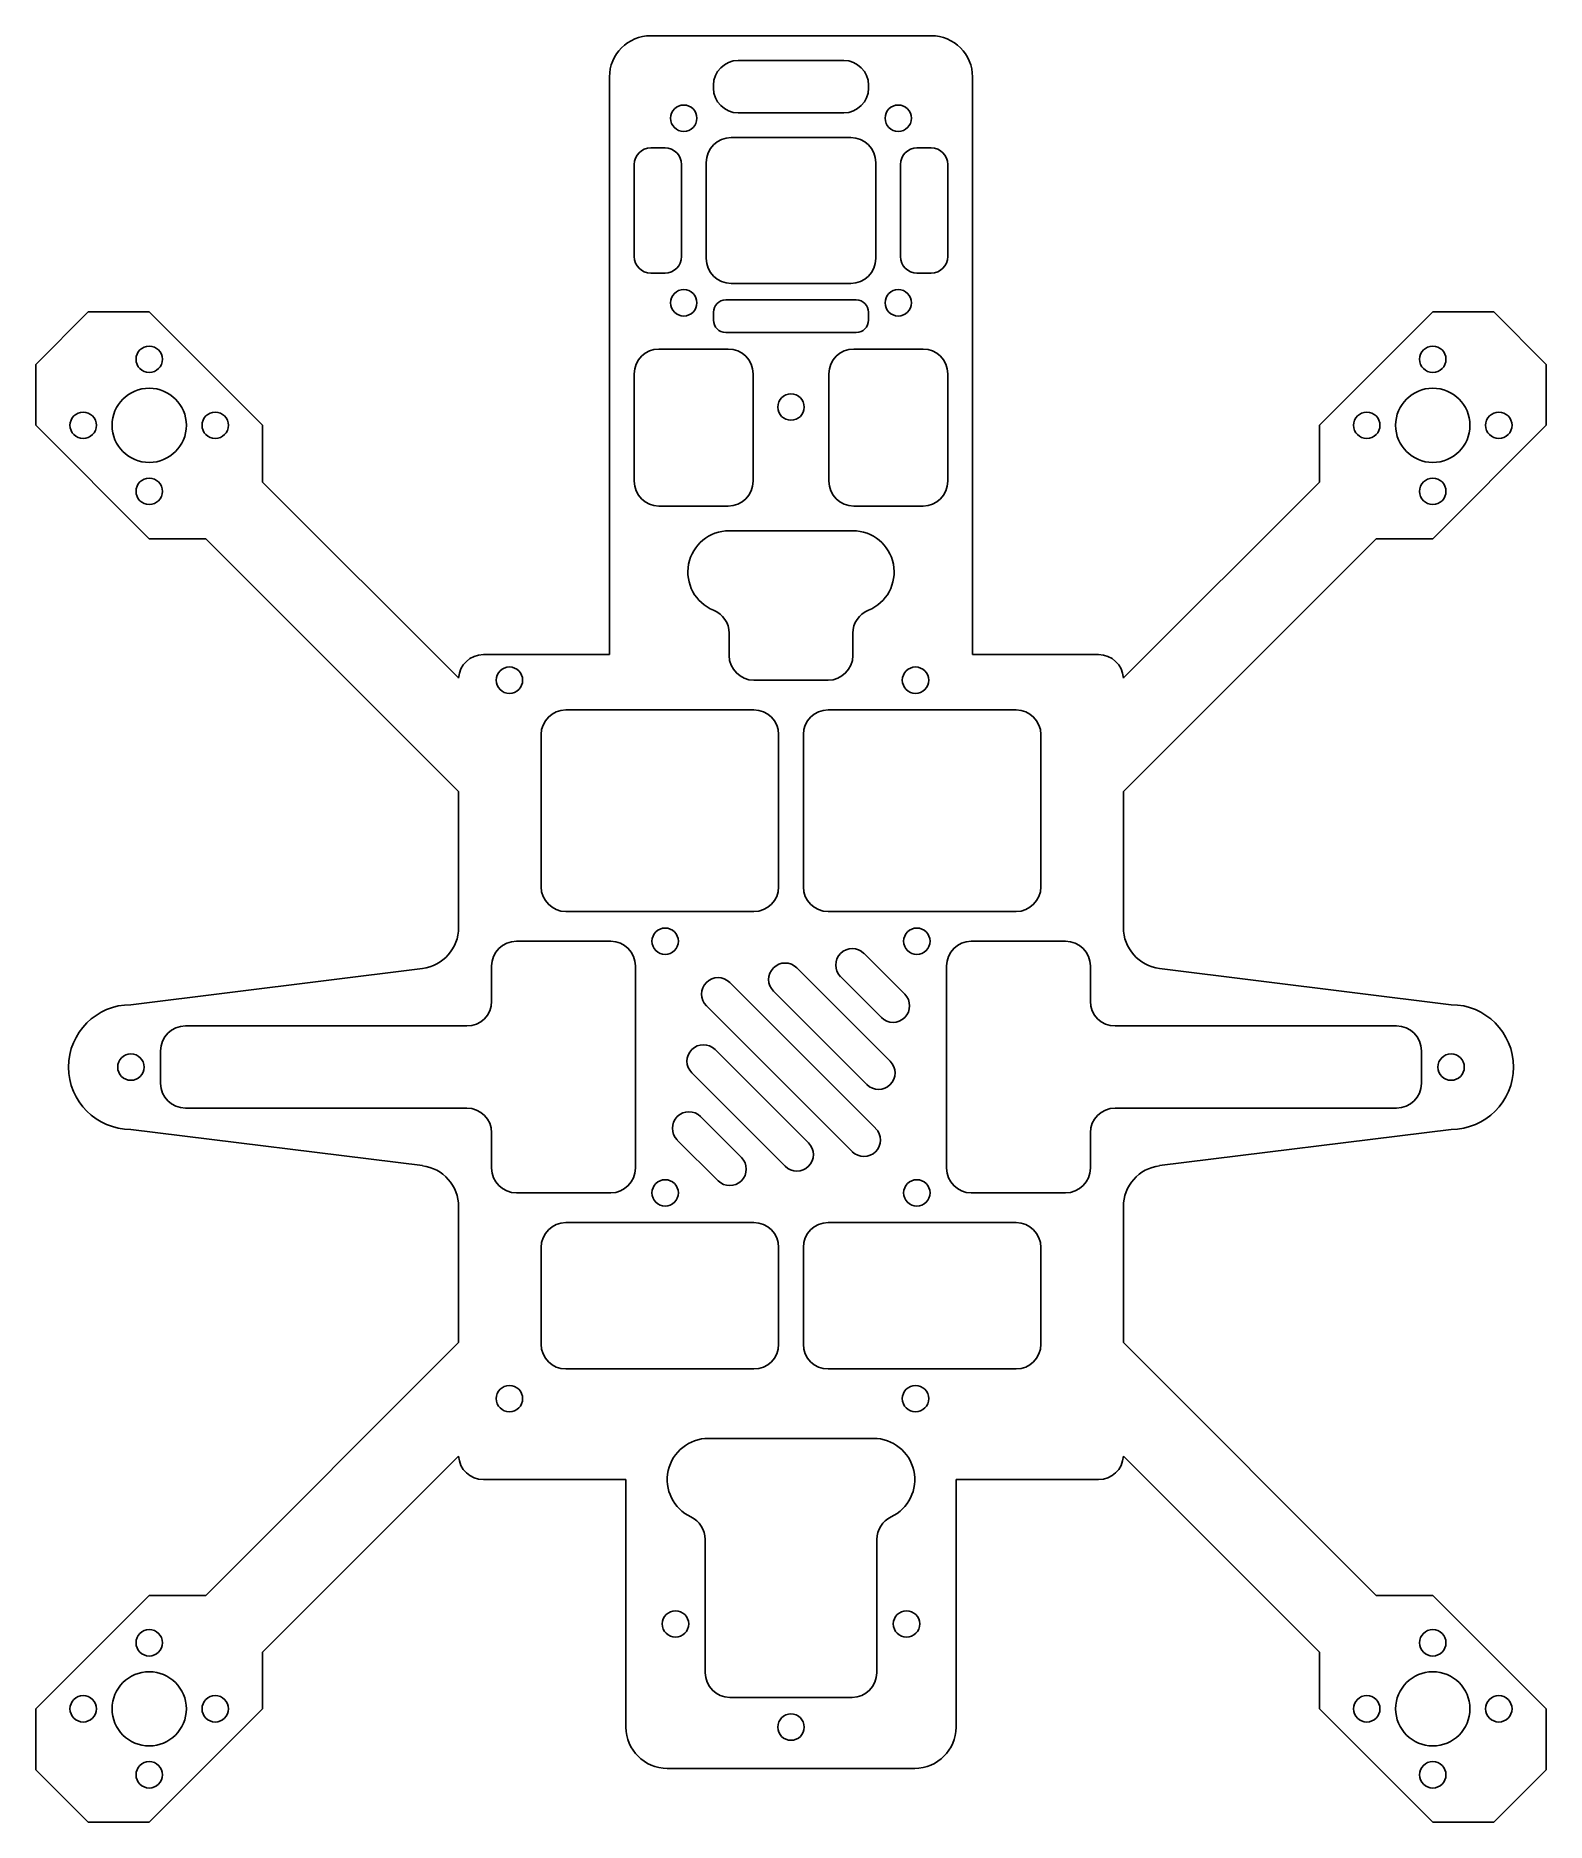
# Model space of a CAD drawing. Header units: millimetres. Extents: x -92 to 92, y -92 to 125.
import ezdxf

# ---------------------------------------------------------------- set-up
doc = ezdxf.new("R2010")
doc.units = ezdxf.units.MM

msp = doc.modelspace()

# ---------------------------------------------------------------- linework, layer by layer
at = {"color": 7, "linetype": 'Continuous', "lineweight": 25}
for p, q in [((17, 125), (-17, 125)), ((6.4, 122), (-6.4, 122)), ((-22, 120), (-22, 50)), ((22, 50), (22, 120)), ((-9.4, 119), (-9.4, 118.65)), ((9.4, 118.65), (9.4, 119)), ((-6.4, 115.65), (6.4, 115.65)), ((7.27, 112.65), (-7.27, 112.65)), ((-15.27, 111.4), (-17, 111.4)), ((17, 111.4), (15.27, 111.4)), ((-19, 109.4), (-19, 98.23)), ((-13.27, 98.23), (-13.27, 109.4)), ((-10.27, 109.65), (-10.27, 97.98)), ((10.27, 97.98), (10.27, 109.65)), ((13.27, 109.4), (13.27, 98.23)), ((19, 98.23), (19, 109.4)), ((-17, 96.23), (-15.27, 96.23)), ((15.27, 96.23), (17, 96.23)), ((-7.27, 94.98), (7.27, 94.98)), ((-85.17, 91.53), (-91.53, 85.17)), ((-77.78, 91.53), (-85.17, 91.53)), ((-77.78, 91.53), (-64.03, 77.78)), ((-9.4, 91.48), (-9.4, 90.53)), ((7.9, 92.98), (-7.9, 92.98)), ((9.4, 90.53), (9.4, 91.48)), ((77.78, 91.53), (64.03, 77.78)), ((77.78, 91.53), (85.17, 91.53)), ((85.17, 91.53), (91.53, 85.17)), ((-7.9, 89.03), (7.9, 89.03)), ((-7.6, 87.03), (-16, 87.03)), ((16, 87.03), (7.6, 87.03)), ((-91.53, 77.78), (-91.53, 85.17)), ((91.53, 77.78), (91.53, 85.17)), ((-19, 84.03), (-19, 71)), ((-4.6, 71), (-4.6, 84.03)), ((4.6, 84.03), (4.6, 71)), ((19, 71), (19, 84.03)), ((-91.53, 77.78), (-77.78, 64.03)), ((-64.03, 77.78), (-64.03, 70.91)), ((64.03, 77.78), (64.03, 70.91)), ((91.53, 77.78), (77.78, 64.03)), ((-64.03, 70.91), (-40.28, 47.16)), ((64.03, 70.91), (40.28, 47.16)), ((-16, 68), (-7.6, 68)), ((7.6, 68), (16, 68)), ((7.5, 65), (-7.5, 65)), ((-77.78, 64.03), (-70.91, 64.03)), ((-70.91, 64.03), (-40.28, 33.4)), ((70.91, 64.03), (40.28, 33.4)), ((77.78, 64.03), (70.91, 64.03)), ((-7.5, 52.58), (-7.5, 49.89)), ((7.5, 49.89), (7.5, 52.58)), ((-37.28, 50), (-22, 50)), ((22, 50), (37.28, 50)), ((-4.5, 46.89), (4.5, 46.89)), ((-4.5, 43.29), (-27.28, 43.29)), ((27.28, 43.29), (4.5, 43.29)), ((-30.28, 40.29), (-30.28, 21.85)), ((-1.5, 21.85), (-1.5, 40.29)), ((1.5, 40.29), (1.5, 21.85)), ((30.28, 21.85), (30.28, 40.29)), ((-40.28, 16.92), (-40.28, 33.4)), ((40.28, 16.92), (40.28, 33.4)), ((-27.28, 18.85), (-4.5, 18.85)), ((4.5, 18.85), (27.28, 18.85)), ((-21.85, 15.25), (-33.28, 15.25)), ((33.28, 15.25), (21.85, 15.25)), ((8.84, 13.79), (13.79, 8.84)), ((-44.66, 11.95), (-80, 7.56)), ((-36.28, 12.25), (-36.28, 7.98)), ((-18.85, -12.25), (-18.85, 12.25)), ((0.71, 12.02), (12.02, 0.71)), ((6.01, 10.96), (10.96, 6.01)), ((18.85, 12.25), (18.85, -12.25)), ((36.28, 7.98), (36.28, 12.25)), ((44.66, 11.95), (80, 7.56)), ((-7.42, 10.25), (10.25, -7.42)), ((-2.12, 9.19), (9.19, -2.12)), ((-10.25, 7.42), (7.42, -10.25)), ((-39.28, 4.98), (-73.4, 4.98)), ((73.4, 4.98), (39.28, 4.98)), ((-76.4, 1.98), (-76.4, -1.98)), ((-9.19, 2.12), (2.12, -9.19)), ((76.4, -1.98), (76.4, 1.98)), ((-12.02, -0.71), (-0.71, -12.02)), ((-73.4, -4.98), (-39.28, -4.98)), ((-10.96, -6.01), (-6.01, -10.96)), ((39.28, -4.98), (73.4, -4.98)), ((-44.66, -11.95), (-80, -7.56)), ((-36.28, -7.98), (-36.28, -12.25)), ((36.28, -12.25), (36.28, -7.98)), ((44.66, -11.95), (80, -7.56)), ((-13.79, -8.84), (-8.84, -13.79)), ((-40.28, -33.4), (-40.28, -16.92)), ((-33.28, -15.25), (-21.85, -15.25)), ((21.85, -15.25), (33.28, -15.25)), ((40.28, -33.4), (40.28, -16.92)), ((-4.5, -18.85), (-27.28, -18.85)), ((27.28, -18.85), (4.5, -18.85)), ((-30.28, -21.85), (-30.28, -33.59)), ((-1.5, -33.59), (-1.5, -21.85)), ((1.5, -21.85), (1.5, -33.59)), ((30.28, -33.59), (30.28, -21.85)), ((-70.91, -64.03), (-40.28, -33.4)), ((70.91, -64.03), (40.28, -33.4)), ((-27.28, -36.59), (-4.5, -36.59)), ((4.5, -36.59), (27.28, -36.59)), ((-10, -45), (10, -45)), ((-64.03, -70.91), (-40.28, -47.16)), ((64.03, -70.91), (40.28, -47.16)), ((-37.28, -50), (-20, -50)), ((-20, -80), (-20, -50)), ((20, -50), (37.28, -50)), ((20, -80), (20, -50)), ((-10.4, -57.24), (-10.4, -73.4)), ((10.4, -73.4), (10.4, -57.24)), ((-91.53, -77.78), (-77.78, -64.03)), ((-77.78, -64.03), (-70.91, -64.03)), ((77.78, -64.03), (70.91, -64.03)), ((91.53, -77.78), (77.78, -64.03)), ((-64.03, -77.78), (-64.03, -70.91)), ((64.03, -77.78), (64.03, -70.91)), ((-91.53, -77.78), (-91.53, -85.17)), ((-77.78, -91.53), (-64.03, -77.78)), ((-7.4, -76.4), (7.4, -76.4)), ((77.78, -91.53), (64.03, -77.78)), ((91.53, -77.78), (91.53, -85.17)), ((-85.17, -91.53), (-91.53, -85.17)), ((-15, -85), (15, -85)), ((85.17, -91.53), (91.53, -85.17)), ((-77.78, -91.53), (-85.17, -91.53)), ((77.78, -91.53), (85.17, -91.53))]:
    msp.add_line(p, q, dxfattribs=at)
for centre, radius in [((-13, 115), 1.6), ((13, 115), 1.6), ((-13, 92.63), 1.6), ((13, 92.63), 1.6), ((-77.78, 85.78), 1.6), ((77.78, 85.78), 1.6), ((-77.78, 77.78), 4.5), ((0, 80), 1.6), ((77.78, 77.78), 4.5), ((-85.78, 77.78), 1.6), ((-69.78, 77.78), 1.6), ((69.78, 77.78), 1.6), ((85.78, 77.78), 1.6), ((-77.78, 69.78), 1.6), ((77.78, 69.78), 1.6), ((-34.12, 46.89), 1.6), ((15.09, 46.89), 1.6), ((-15.25, 15.25), 1.6), ((15.25, 15.25), 1.6), ((-80, 0), 1.6), ((80, 0), 1.6), ((-15.25, -15.25), 1.6), ((15.25, -15.25), 1.6), ((-34.12, -40.19), 1.6), ((15.09, -40.19), 1.6), ((-14, -67.5), 1.6), ((14, -67.5), 1.6), ((-77.78, -69.78), 1.6), ((77.78, -69.78), 1.6), ((-77.78, -77.78), 4.5), ((77.78, -77.78), 4.5), ((-85.78, -77.78), 1.6), ((-69.78, -77.78), 1.6), ((69.78, -77.78), 1.6), ((85.78, -77.78), 1.6), ((0, -80), 1.6), ((-77.78, -85.78), 1.6), ((77.78, -85.78), 1.6)]:
    msp.add_circle(centre, radius, dxfattribs=at)
for centre, radius, start, end in [((-17, 120), 5, 90, 180), ((17, 120), 5, 0, 90), ((-6.4, 119), 3, 90, 180), ((6.4, 119), 3, 0, 90), ((-6.4, 118.65), 3, 180, 270), ((6.4, 118.65), 3, 270, 0), ((-7.27, 109.65), 3, 90, 180), ((7.27, 109.65), 3, 0, 90), ((-17, 109.4), 2, 90, 180), ((-15.27, 109.4), 2, 0, 90), ((15.27, 109.4), 2, 90, 180), ((17, 109.4), 2, 0, 90), ((-17, 98.23), 2, 180, 270), ((-15.27, 98.23), 2, 270, 0), ((-7.27, 97.98), 3, 180, 270), ((7.27, 97.98), 3, 270, 0), ((15.27, 98.23), 2, 180, 270), ((17, 98.23), 2, 270, 0), ((-7.9, 91.48), 1.5, 90, 180), ((7.9, 91.48), 1.5, 0, 90), ((-7.9, 90.53), 1.5, 180, 270), ((7.9, 90.53), 1.5, 270, 0), ((-16, 84.03), 3, 90, 180), ((-7.6, 84.03), 3, 0, 90), ((7.6, 84.03), 3, 90, 180), ((16, 84.03), 3, 0, 90), ((-16, 71), 3, 180, 270), ((-7.6, 71), 3, 270, 0), ((7.6, 71), 3, 180, 270), ((16, 71), 3, 270, 0), ((-7.5, 60), 5, 90, 247.9757), ((7.5, 60), 5, 292.0243, 90), ((-10.5, 52.58), 3, 0, 67.9757), ((10.5, 52.58), 3, 112.0243, 180), ((-37.28, 47), 3, 90, 177.0384), ((-4.5, 49.89), 3, 180, 270), ((4.5, 49.89), 3, 270, 0), ((37.28, 47), 3, 2.9616, 90), ((-27.28, 40.29), 3, 90, 180), ((-4.5, 40.29), 3, 0, 90), ((4.5, 40.29), 3, 90, 180), ((27.28, 40.29), 3, 0, 90), ((-27.28, 21.85), 3, 180, 270), ((-4.5, 21.85), 3, 270, 0), ((4.5, 21.85), 3, 180, 270), ((27.28, 21.85), 3, 270, 0), ((-45.28, 16.92), 5, 277.0926, 0), ((-33.28, 12.25), 3, 90, 180), ((-21.85, 12.25), 3, 0, 90), ((21.85, 12.25), 3, 90, 180), ((33.28, 12.25), 3, 0, 90), ((45.28, 16.92), 5, 180, 262.9074), ((7.42, 12.37), 2, 45, 225), ((-8.84, 8.84), 2, 45, 225), ((-0.71, 10.61), 2, 45, 225), ((12.37, 7.42), 2, 225, 45), ((-80, 0), 7.56, 90, 270), ((-39.28, 7.98), 3, 270, 0), ((39.28, 7.98), 3, 180, 270), ((80, 0), 7.56, 270, 90), ((-73.4, 1.98), 3, 90, 180), ((73.4, 1.98), 3, 0, 90), ((-10.61, 0.71), 2, 45, 225), ((10.61, -0.71), 2, 225, 45), ((-73.4, -1.98), 3, 180, 270), ((73.4, -1.98), 3, 270, 0), ((-39.28, -7.98), 3, 0, 90), ((-12.37, -7.42), 2, 45, 225), ((39.28, -7.98), 3, 90, 180), ((8.84, -8.84), 2, 225, 45), ((0.71, -10.61), 2, 225, 45), ((-45.28, -16.92), 5, 0, 82.9074), ((-33.28, -12.25), 3, 180, 270), ((-21.85, -12.25), 3, 270, 0), ((-7.42, -12.37), 2, 225, 45), ((21.85, -12.25), 3, 180, 270), ((33.28, -12.25), 3, 270, 0), ((45.28, -16.92), 5, 97.0926, 180), ((-27.28, -21.85), 3, 90, 180), ((-4.5, -21.85), 3, 0, 90), ((4.5, -21.85), 3, 90, 180), ((27.28, -21.85), 3, 0, 90), ((-27.28, -33.59), 3, 180, 270), ((-4.5, -33.59), 3, 270, 0), ((4.5, -33.59), 3, 180, 270), ((27.28, -33.59), 3, 270, 0), ((-10, -50), 5, 90, 244.8493), ((10, -50), 5, 295.1507, 90), ((-37.28, -47), 3, 182.9616, 270), ((37.28, -47), 3, 270, 357.0384), ((-13.4, -57.24), 3, 0, 64.8493), ((13.4, -57.24), 3, 115.1507, 180), ((-7.4, -73.4), 3, 180, 270), ((7.4, -73.4), 3, 270, 0), ((-15, -80), 5, 180, 270), ((15, -80), 5, 270, 0)]:
    msp.add_arc(centre, radius, start, end, dxfattribs=at)

doc.saveas('drawing.dxf')
